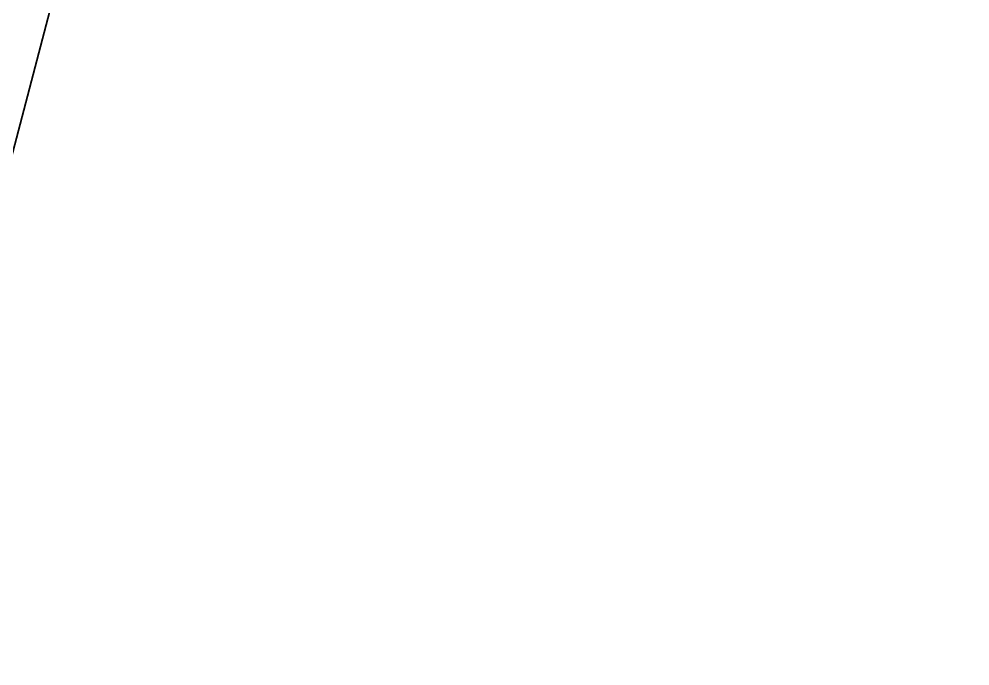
# Model space of a CAD drawing. Header units: millimetres. Extents: x 0 to 1840, y -1118 to 817.
# Drawn here: x 190.7975 to 190.81716, y 472.1854 to 472.19877 of the extents above; entities that cross this region are included whole.
import ezdxf

# ---------------------------------------------------------------- set-up
doc = ezdxf.new("R2010")
doc.units = ezdxf.units.MM
doc.layers.add('Blocks', color=7, linetype='Continuous')
doc.layers.add('Blocks$Inner', color=7, linetype='Continuous', lineweight=25, true_color=0x007f00)
doc.layers.add('Blocks$Outline', color=7, linetype='Continuous', lineweight=35, true_color=0xff3f3f)

# ---------------------------------------------------------------- blocks, each defined once
blk = doc.blocks.new('N02 Office Chair Front')
at = {"layer": 'Blocks$Inner'}
for points, knots in [([(251.679206, 433.112453), (243.545397, 432.790258), (231.735043, 432.322427), (212.191635, 432.88853), (191.025268, 441.994063), (172.334473, 471.60838), (163.023224, 514.528143), (162.935951, 574.865364), (163.163588, 619.630161), (163.301546, 646.759784)], [47.51709, 47.51709, 47.51709, 47.51709, 71.939963, 82.979295, 106.047217, 137.437646, 183.61585, 236.555435, 317.996708, 317.996708, 317.996708, 317.996708]), ([(147.285181, 643.775212), (146.221999, 606.315522), (144.728654, 553.699649), (150.760036, 489.197428), (162.716124, 454.418215), (179.285561, 433.619101), (198.889398, 419.915563), (215.400411, 417.275141), (226.407836, 416.651367), (227.977926, 416.562393)], [-269.23385, -269.23385, -269.23385, -269.23385, -156.890786, -111.436805, -75.527557, -48.331615, -33.129425, -4.725554, 0, 0, 0, 0]), ([(190.800507, 472.207924), (190.658505, 471.676065), (190.811773, 470.241281), (192.356454, 467.709296), (193.728643, 465.876676), (194.358587, 465.087774)], [3.37694601, 3.37694601, 3.37694601, 3.37694601, 3.39421903, 3.41669275, 3.43354803, 3.43354803, 3.43354803, 3.43354803])]:
    blk.add_open_spline(points, degree=3, knots=knots, dxfattribs=at)
at = {"layer": 'Blocks$Outline'}
for points, knots in [([(251.679206, 433.112453), (243.545397, 432.790258), (231.735043, 432.322427), (212.191635, 432.88853), (191.025268, 441.994063), (172.334473, 471.60838), (163.023224, 514.528143), (162.935951, 574.865364), (163.163588, 619.630161), (163.301546, 646.759784)], [47.51709, 47.51709, 47.51709, 47.51709, 71.939963, 82.979295, 106.047217, 137.437646, 183.61585, 236.555435, 317.996708, 317.996708, 317.996708, 317.996708]), ([(147.285181, 643.775212), (146.221999, 606.315522), (144.728654, 553.699649), (150.760036, 489.197428), (162.716124, 454.418215), (179.285561, 433.619101), (198.889398, 419.915563), (215.400411, 417.275141), (226.407836, 416.651367), (227.977926, 416.562393)], [-269.23385, -269.23385, -269.23385, -269.23385, -156.890786, -111.436805, -75.527557, -48.331615, -33.129425, -4.725554, 0, 0, 0, 0]), ([(190.800507, 472.207924), (190.658505, 471.676065), (190.786492, 470.47794), (191.563982, 469.040488), (192.015109, 468.326547)], [3.37694601, 3.37694601, 3.37694601, 3.37694601, 3.39421903, 3.41013675, 3.41013675, 3.41013675, 3.41013675])]:
    blk.add_open_spline(points, degree=3, knots=knots, dxfattribs=at)

msp = doc.modelspace()

# ---------------------------------------------------------------- block references
at = {"layer": 'Blocks'}
msp.add_blockref('N02 Office Chair Front', (0, 0), dxfattribs=at)

doc.saveas('drawing.dxf')
